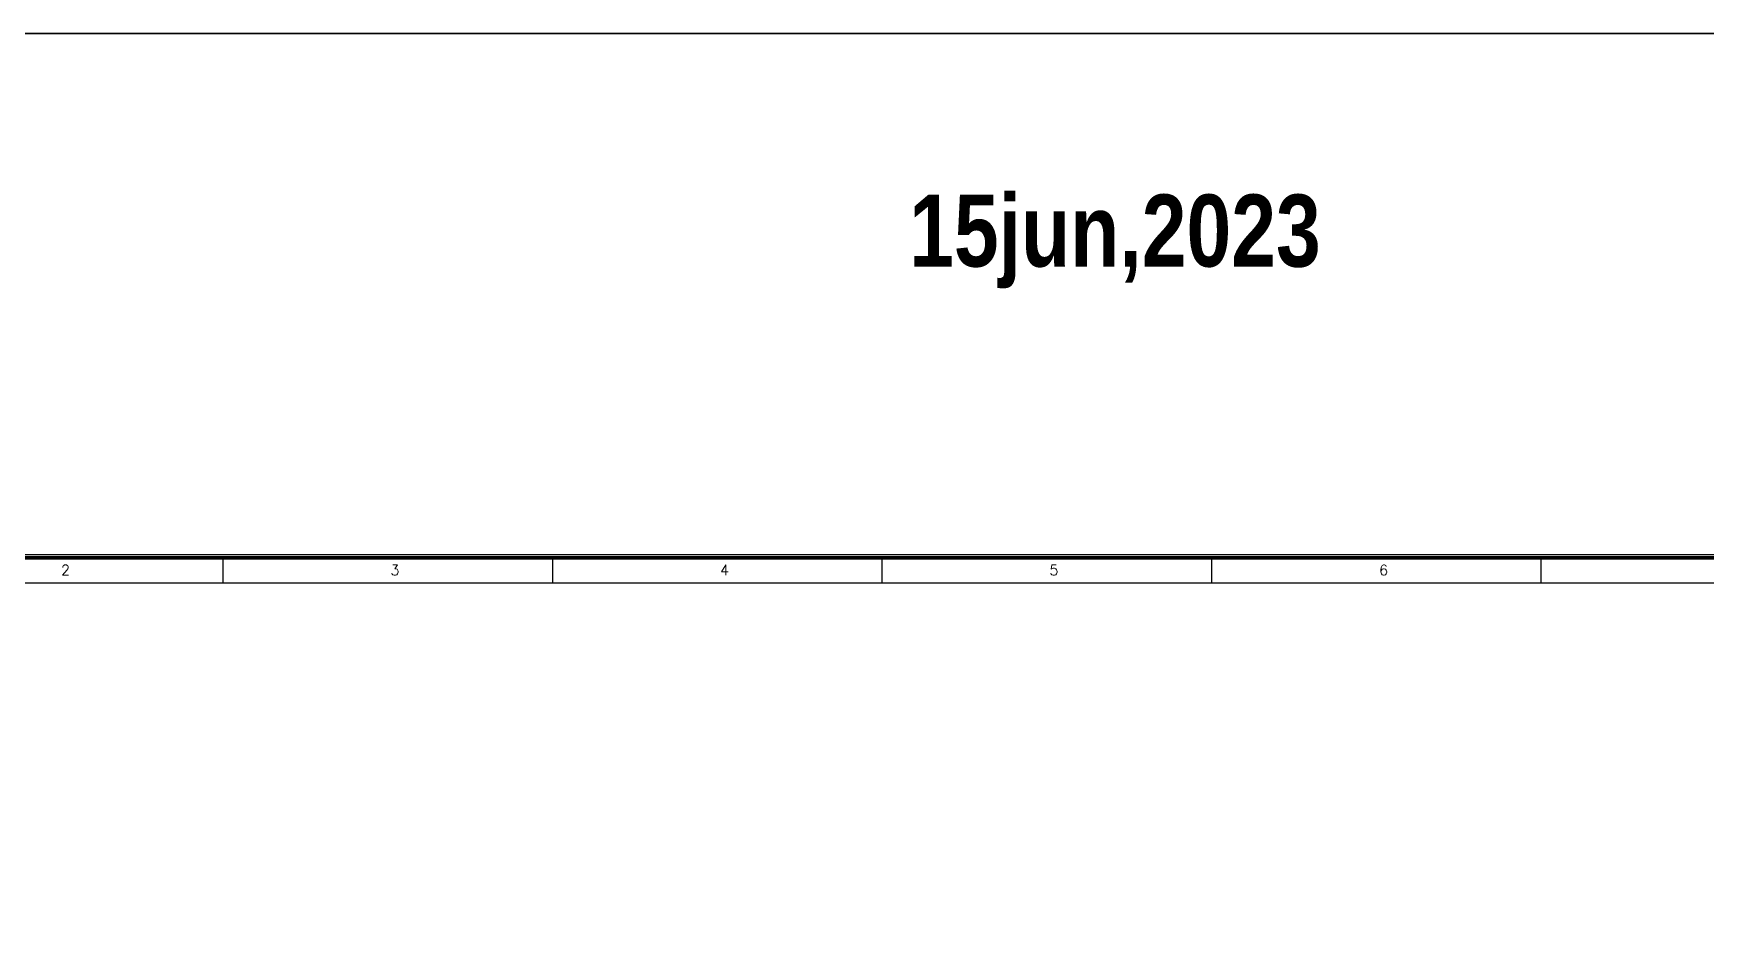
# Model space of a CAD drawing. Header units: millimetres. Extents: x 1448174 to 1599581, y -224422 to -106989.
# Drawn here: x 1461990 to 1484202, y -187054 to -174999 of the extents above; entities that cross this region are included whole.
import ezdxf
from ezdxf.enums import TextEntityAlignment as Align

# ---------------------------------------------------------------- set-up
doc = ezdxf.new("R2010")
doc.units = ezdxf.units.MM
doc.header["$LTSCALE"] = 600
doc.header["$MEASUREMENT"] = 0
doc.layers.add('AREA', color=193, linetype='Continuous', plot=False)
doc.layers.add('P-Wall', color=1, linetype='Continuous', lineweight=35)
doc.layers.add('TEXT', color=253, linetype='Continuous')
doc.layers.add('TITLE', color=7, linetype='Continuous')
doc.styles.add('ROMANS', font='romans.shx')
doc.styles.add('style1', font='swisse.ttf', dxfattribs={"width": 0.8})

# ---------------------------------------------------------------- blocks, each defined once
blk = doc.blocks.new('A$C66962185')
at = {"layer": 'TITLE', "color": 7}
for p, q in [((60.37, -140930.66), (60.37, -140928.36)), ((90.64, -140930.66), (90.64, -140928.36)), ((120.9, -140930.66), (120.9, -140928.36)), ((151.16, -140930.66), (151.16, -140928.36)), ((181.42, -140930.66), (181.42, -140928.36))]:
    blk.add_line(p, q, dxfattribs=at)
at = {"layer": 'TITLE'}
blk.add_line((2.14, -140930.66), (360.7, -140930.66), dxfattribs=at)
at = {"layer": 'TITLE', "color": 7, "const_width": 0.355}
blk.add_lwpolyline([(363, -140928.36), (363, -141178.33), (0, -141178.33), (0, -140928.36)], close=True, dxfattribs=at)
at = {"layer": 'TITLE', "color": 7, "style": 'ROMANS'}
for s, p in [('2', (45.89, -140929.48)), ('3', (76.15, -140929.48)), ('4', (106.41, -140929.48)), ('5', (136.67, -140929.48)), ('6', (166.94, -140929.48))]:
    blk.add_text(s, height=0.952, dxfattribs=at).set_placement(p, align=Align.MIDDLE)

msp = doc.modelspace()

# ---------------------------------------------------------------- linework, layer by layer
at = {"layer": 'AREA'}
for points in [[(1455732.3205, -181916.04), (1508329.0246, -181916.04), (1508329.0246, -218162.5549), (1455732.3205, -218162.5549)], [(1455777.3205, -181961.04), (1508284.0246, -181961.04), (1508284.0246, -218117.5549), (1455777.3205, -218117.5549)]]:
    msp.add_lwpolyline(points, close=True, dxfattribs=at)
at = {"layer": 'P-Wall', "color": 30, "true_color": 0xf8991e}
msp.add_lwpolyline([(1448174.0104, -174998.858), (1514611.3294, -174998.858), (1514611.3294, -224422.1168), (1448174.0104, -224422.1168)], close=True, dxfattribs=at)

# ---------------------------------------------------------------- block references
at = {"layer": 'TITLE', "xscale": 144.6465675549349, "yscale": 144.6465665108379, "zscale": 144.6465669265092}
msp.add_blockref('A$C66962185', (1455777.3205, 20202843.0172), dxfattribs=at)

# ---------------------------------------------------------------- texts
at = {"layer": 'TEXT', "color": 8, "insert": (1473622.7428, -177137.328), "char_height": 956.697158, "width": 9172.833784, "attachment_point": 1, "style": 'style1'}
msp.add_mtext('{\\fSwis721 Ex BT|b1|i0|c0|p34;15jun,2023}', dxfattribs=at)

doc.saveas('drawing.dxf')
